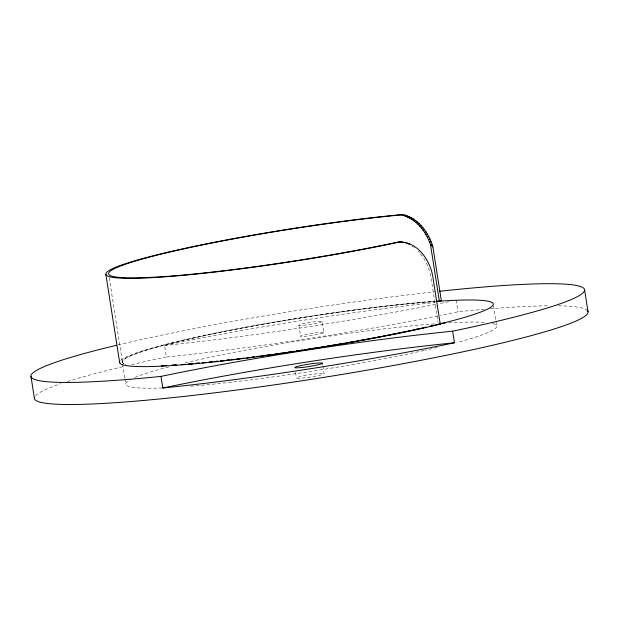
<?xml version="1.0" encoding="UTF-8"?>
<svg xmlns="http://www.w3.org/2000/svg" width="619" height="619" viewBox="0 0 619 619"><rect width="100%" height="100%" fill="white"/><g stroke="black" fill="none" stroke-linecap="round" stroke-linejoin="round"><path stroke-width="0.46" stroke-dasharray="3.1 2.32" d="M437.819 315.899A280.175 23.932 -8.9 0 1 169.606 356.676L166.372 357.001L164.561 345.417L167.811 344.744A280.175 23.932 -8.9 0 1 435.234 302.412M166.372 357.001L165.49 357.186A280.175 23.932 -8.9 0 0 130.47 364.877M484.437 309.314A280.175 23.932 -8.9 0 0 458.88 311.69L454.756 312.456A280.175 23.932 -8.9 0 1 440.395 315.388M164.561 345.417L167.788 345.093A280.175 23.932 -8.9 0 0 436 304.316M434.964 301.492L431.389 301.755A187.719 16.032 -8.9 0 0 219.544 332.504A187.719 16.032 -8.9 0 0 124.388 363.995M411.991 246.261L413.306 247.136M413.964 247.569L414.568 248.033M418.22 251.237L419.357 252.413M420.525 253.767C426.383 260.862 429.725 269.76 431.18 278.774L438.004 322.398M493.475 305.685L496.647 325.911M456.188 300.2L457.998 311.783M322.089 321.555A11.769 1.006 -8.9 0 1 304.602 325.145A11.769 1.006 -8.9 0 1 304.687 323.373A11.769 1.006 -8.9 0 1 322.089 321.555L323.814 332.589A11.769 1.006 -8.9 0 1 306.335 336.179A11.769 1.006 -8.9 0 1 306.413 334.407A11.769 1.006 -8.9 0 1 323.814 332.589M322.46 363.206L322.762 365.109M322.909 366.061L324.108 373.683A14.005 1.199 -8.9 0 1 302.9 378.031A14.005 1.199 -8.9 0 1 303.805 375.795A14.005 1.199 -8.9 0 1 324.101 373.76M298.83 325.161L300.563 336.194M295.534 372.329L296.431 378.047M109.223 277.699L122.446 362.154M122.647 364.119L124.806 377.907M124.945 378.828L125.812 384.345M35.554 395.765A280.175 23.932 -8.9 0 1 60.817 383.718M67.339 381.575A280.175 23.932 -8.9 0 1 123.258 366.564M490.031 308.842A280.175 23.932 -8.9 0 1 549.092 305.771M558.392 305.801A280.175 23.932 -8.9 0 1 586.65 309.887M492.507 323.52A187.719 16.032 -8.9 0 1 456.992 342.508M437.254 347.445A187.719 16.032 -8.9 0 1 424.812 350.3M423.891 350.509A187.719 16.032 -8.9 0 1 194.722 385.861M193.817 385.939A187.719 16.032 -8.9 0 1 188.486 386.372M162.139 387.951A187.719 16.032 -8.9 0 1 130.508 379.563M134.865 377.513A187.719 16.032 -8.9 0 1 169.142 366.781M185.197 362.811A187.719 16.032 -8.9 0 1 434.84 323.814M448.62 322.87A187.719 16.032 -8.9 0 1 486.163 322.545M118.036 344.915A280.175 23.932 -8.9 0 1 434.453 291.835M448.767 301.732A280.175 23.932 -8.9 0 1 438.585 303.805M125.827 364.436A187.596 16.024 -8.9 0 1 125.239 364.251M123.8 363.639A187.596 16.024 -8.9 0 1 123.127 363.175M122.872 362.935A187.596 16.024 -8.9 0 1 227.962 330.832A187.596 16.024 -8.9 0 1 434.174 301.554M120.682 360.42A190.397 16.264 -8.9 0 1 240.342 328.178A190.397 16.264 -8.9 0 1 433.64 301.267"/><path stroke-width="0.93" d="M119.761 361.713A190.397 16.264 -8.9 0 0 231.266 359.995A190.397 16.264 -8.9 0 0 438.461 324.588L440.248 324.163L433.114 278.651C431.01 261.032 417.384 240.389 397.615 242.145A187.596 16.024 -8.9 0 1 154.069 277.196A187.596 16.024 -8.9 0 1 156.197 255.368A187.596 16.024 -8.9 0 1 400.253 215.002L402.489 214.499C418.158 217.857 428.735 232.427 432.944 247.113L441.332 300.718L438.832 301.229A187.596 16.024 -8.9 0 0 436.519 301.383M400.98 214.94L403.271 215.505L404.78 215.072M403.271 215.505L405.53 216.255L407.039 215.814M405.53 216.255L407.735 217.176L409.252 216.735M407.735 217.176L409.894 218.267L411.403 217.826M409.894 218.267L411.991 219.513L413.507 219.08M411.991 219.513L414.018 220.929L415.535 220.488M414.018 220.929L415.976 222.492L417.492 222.051M415.976 222.492L417.856 224.194L419.38 223.753M417.856 224.194L419.651 226.036L421.175 225.595M419.651 226.036L421.353 228.016L422.885 227.568M421.353 228.016L422.978 230.106L424.502 229.664M422.986 230.129L424.487 232.318L426.019 231.87M424.487 232.318L425.903 234.624L427.443 234.183M425.903 234.624L427.218 237.031L428.75 236.59M427.218 237.031L428.418 239.522L429.957 239.073M428.418 239.522L429.509 242.083L431.048 241.634M429.509 242.083L430.491 244.706L432.031 244.257M430.491 244.706L432.89 246.935M438.012 324.379L446.044 322.391A187.719 16.032 -8.9 0 0 439.823 301.144L435.861 301.43M400.717 241.766L399.162 242.106A190.397 16.264 -8.9 0 1 151.98 277.676A190.397 16.264 -8.9 0 1 154.139 255.531A190.397 16.264 -8.9 0 1 401.847 214.561L402.489 214.499M116.287 345.332A280.175 23.932 -8.9 0 0 160.12 376.499L164.244 375.733A280.175 23.932 -8.9 0 1 449.394 331.521L453.51 331.003A280.175 23.932 -8.9 0 0 439.583 291.278M161.002 376.414L162.812 387.997L166.062 387.316A280.175 23.932 -8.9 0 1 451.212 343.104L454.439 342.771L452.628 331.188M454.439 342.771L451.189 343.452A280.175 23.932 -8.9 0 1 166.047 387.664L162.812 387.997M403.062 242.06L398.752 241.897M404.052 242.617L405.352 242.532M406.296 243.259L407.604 243.174M408.478 244.079L409.778 243.994M441.332 300.718L440.79 300.749A190.397 16.264 -8.9 0 0 439.227 300.857M438.298 324.294L440.248 324.163M584.576 289.715L588.027 311.783M430.553 244.923L439.366 301.19M105.857 274.333L119.676 362.587M30.973 376.406L34.424 398.474M587.733 310.986A280.175 23.932 -8.9 0 1 314.932 378.774A280.175 23.932 -8.9 0 1 34.471 397.622M587.098 310.235A280.175 23.932 -8.9 0 1 587.454 310.606M439.591 323.466A187.719 16.032 -8.9 0 1 445.084 323.087M437.184 324.573A187.719 16.032 -8.9 0 1 430.337 326.198M425.911 327.211A187.719 16.032 -8.9 0 1 422.274 328.031M420.433 328.441A187.719 16.032 -8.9 0 1 413.585 329.942M410.962 330.507A187.719 16.032 -8.9 0 1 401.081 332.589M400.16 332.774A187.719 16.032 -8.9 0 1 370.309 338.624M368.475 338.964A187.719 16.032 -8.9 0 1 360.15 340.489M358.285 340.829A187.719 16.032 -8.9 0 1 349.82 342.338M344.35 343.29A187.719 16.032 -8.9 0 1 312.316 348.582M310.529 348.861A187.719 16.032 -8.9 0 1 304.246 349.836M302.459 350.114A187.719 16.032 -8.9 0 1 296.192 351.058M294.404 351.329A187.719 16.032 -8.9 0 1 279.262 353.534M277.49 353.782A187.719 16.032 -8.9 0 1 274.627 354.184M272.716 354.447A187.719 16.032 -8.9 0 1 266.062 355.36A187.596 16.024 -8.9 0 0 268.46 355.027M264.174 355.616A187.719 16.032 -8.9 0 1 261.35 355.995M259.469 356.242A187.719 16.032 -8.9 0 1 256.661 356.606A187.596 16.024 -8.9 0 0 259.81 356.18M254.796 356.853A187.719 16.032 -8.9 0 1 252.01 357.209M250.161 357.442A187.719 16.032 -8.9 0 1 246.486 357.906M243.739 358.246A187.719 16.032 -8.9 0 1 241.921 358.471M240.11 358.687A187.719 16.032 -8.9 0 1 236.504 359.121M234.717 359.337A187.719 16.032 -8.9 0 1 231.003 359.771A187.596 16.024 -8.9 0 0 234.616 359.337M229.084 359.987A187.719 16.032 -8.9 0 1 226.214 360.312M224.318 360.529A187.719 16.032 -8.9 0 1 220.557 360.939M217.764 361.241A187.719 16.032 -8.9 0 1 214.081 361.635M208.649 362.185A187.719 16.032 -8.9 0 0 212.255 361.821A187.596 16.024 -8.9 0 1 209.562 362.084M205.98 362.448A187.719 16.032 -8.9 0 1 202.467 362.788M199.604 363.059A187.719 16.032 -8.9 0 1 195.852 363.399M193.082 363.647A187.719 16.032 -8.9 0 1 188.563 364.026A187.596 16.024 -8.9 0 0 192.819 363.655M184.16 364.374A187.719 16.032 -8.9 0 1 181.29 364.591M175.719 364.986A187.719 16.032 -8.9 0 1 172.136 365.218M166.851 365.519A187.719 16.032 -8.9 0 1 161.327 365.783M434.198 325.277A187.596 16.024 -8.9 0 1 432.611 325.648M431.807 325.834A187.596 16.024 -8.9 0 1 430.197 326.213M426.096 327.157A187.596 16.024 -8.9 0 1 424.433 327.536M423.589 327.722A187.596 16.024 -8.9 0 1 421.903 328.109M421.044 328.294A187.596 16.024 -8.9 0 1 408.733 330.972M406.01 331.552A187.596 16.024 -8.9 0 1 404.168 331.931M403.248 332.124A187.596 16.024 -8.9 0 1 401.391 332.511M400.462 332.705A187.596 16.024 -8.9 0 1 398.59 333.084M397.646 333.277A187.596 16.024 -8.9 0 1 394.806 333.858M394.086 333.997A187.596 16.024 -8.9 0 1 391.935 334.43M391.216 334.577A187.596 16.024 -8.9 0 1 389.042 335.011M388.314 335.15A187.596 16.024 -8.9 0 1 386.117 335.583M384.647 335.869A187.596 16.024 -8.9 0 1 383.176 336.163M381.699 336.45A187.596 16.024 -8.9 0 1 377.219 337.309M374.209 337.881A187.596 16.024 -8.9 0 1 366.603 339.297M365.063 339.583A187.596 16.024 -8.9 0 1 362.749 340.009M361.976 340.148A187.596 16.024 -8.9 0 1 359.654 340.574M358.873 340.713A187.596 16.024 -8.9 0 1 356.536 341.131M354.981 341.409A187.596 16.024 -8.9 0 1 352.629 341.827M351.84 341.967A187.596 16.024 -8.9 0 1 349.48 342.384M347.901 342.663A187.596 16.024 -8.9 0 1 343.15 343.483M339.97 344.032A187.596 16.024 -8.9 0 1 334.384 344.976M333.579 345.116A187.596 16.024 -8.9 0 1 331.18 345.518M330.376 345.65A187.596 16.024 -8.9 0 1 327.157 346.183M326.36 346.315A187.596 16.024 -8.9 0 1 320.719 347.228M317.485 347.746A187.596 16.024 -8.9 0 1 312.641 348.52M311.024 348.776A187.596 16.024 -8.9 0 1 307.782 349.278M306.978 349.402A187.596 16.024 -8.9 0 1 304.548 349.781M302.931 350.029A187.596 16.024 -8.9 0 1 296.47 351.012M294.853 351.252A187.596 16.024 -8.9 0 1 291.634 351.731M290.829 351.847A187.596 16.024 -8.9 0 1 288.408 352.203M285.197 352.668A187.596 16.024 -8.9 0 1 283.595 352.9M281.993 353.132A187.596 16.024 -8.9 0 1 278.79 353.588M277.196 353.813A187.596 16.024 -8.9 0 1 275.602 354.037M272.422 354.478A187.596 16.024 -8.9 0 1 270.039 354.811M262.943 355.77A187.596 16.024 -8.9 0 1 260.591 356.08M253.597 356.993A187.596 16.024 -8.9 0 1 251.275 357.295M249.736 357.488A187.596 16.024 -8.9 0 1 247.438 357.774M244.389 358.153A187.596 16.024 -8.9 0 1 241.364 358.525M239.855 358.711A187.596 16.024 -8.9 0 1 236.853 359.074M229.448 359.933A187.596 16.024 -8.9 0 1 226.531 360.266M223.637 360.591A187.596 16.024 -8.9 0 1 220.766 360.908M217.919 361.217A187.596 16.024 -8.9 0 1 215.11 361.511M205.926 362.44A187.596 16.024 -8.9 0 1 202.351 362.788M198.838 363.121A187.596 16.024 -8.9 0 1 196.231 363.353M185.367 364.266A187.596 16.024 -8.9 0 1 181.367 364.576M176.717 364.901A187.596 16.024 -8.9 0 1 172.221 365.195M165.791 365.558A187.596 16.024 -8.9 0 1 161.721 365.752M301.26 367.554A14.005 1.199 -8.9 0 0 322.46 363.283A14.005 1.199 -8.9 0 0 302.165 365.318A14.005 1.199 -8.9 0 0 301.26 367.554"/></g></svg>
